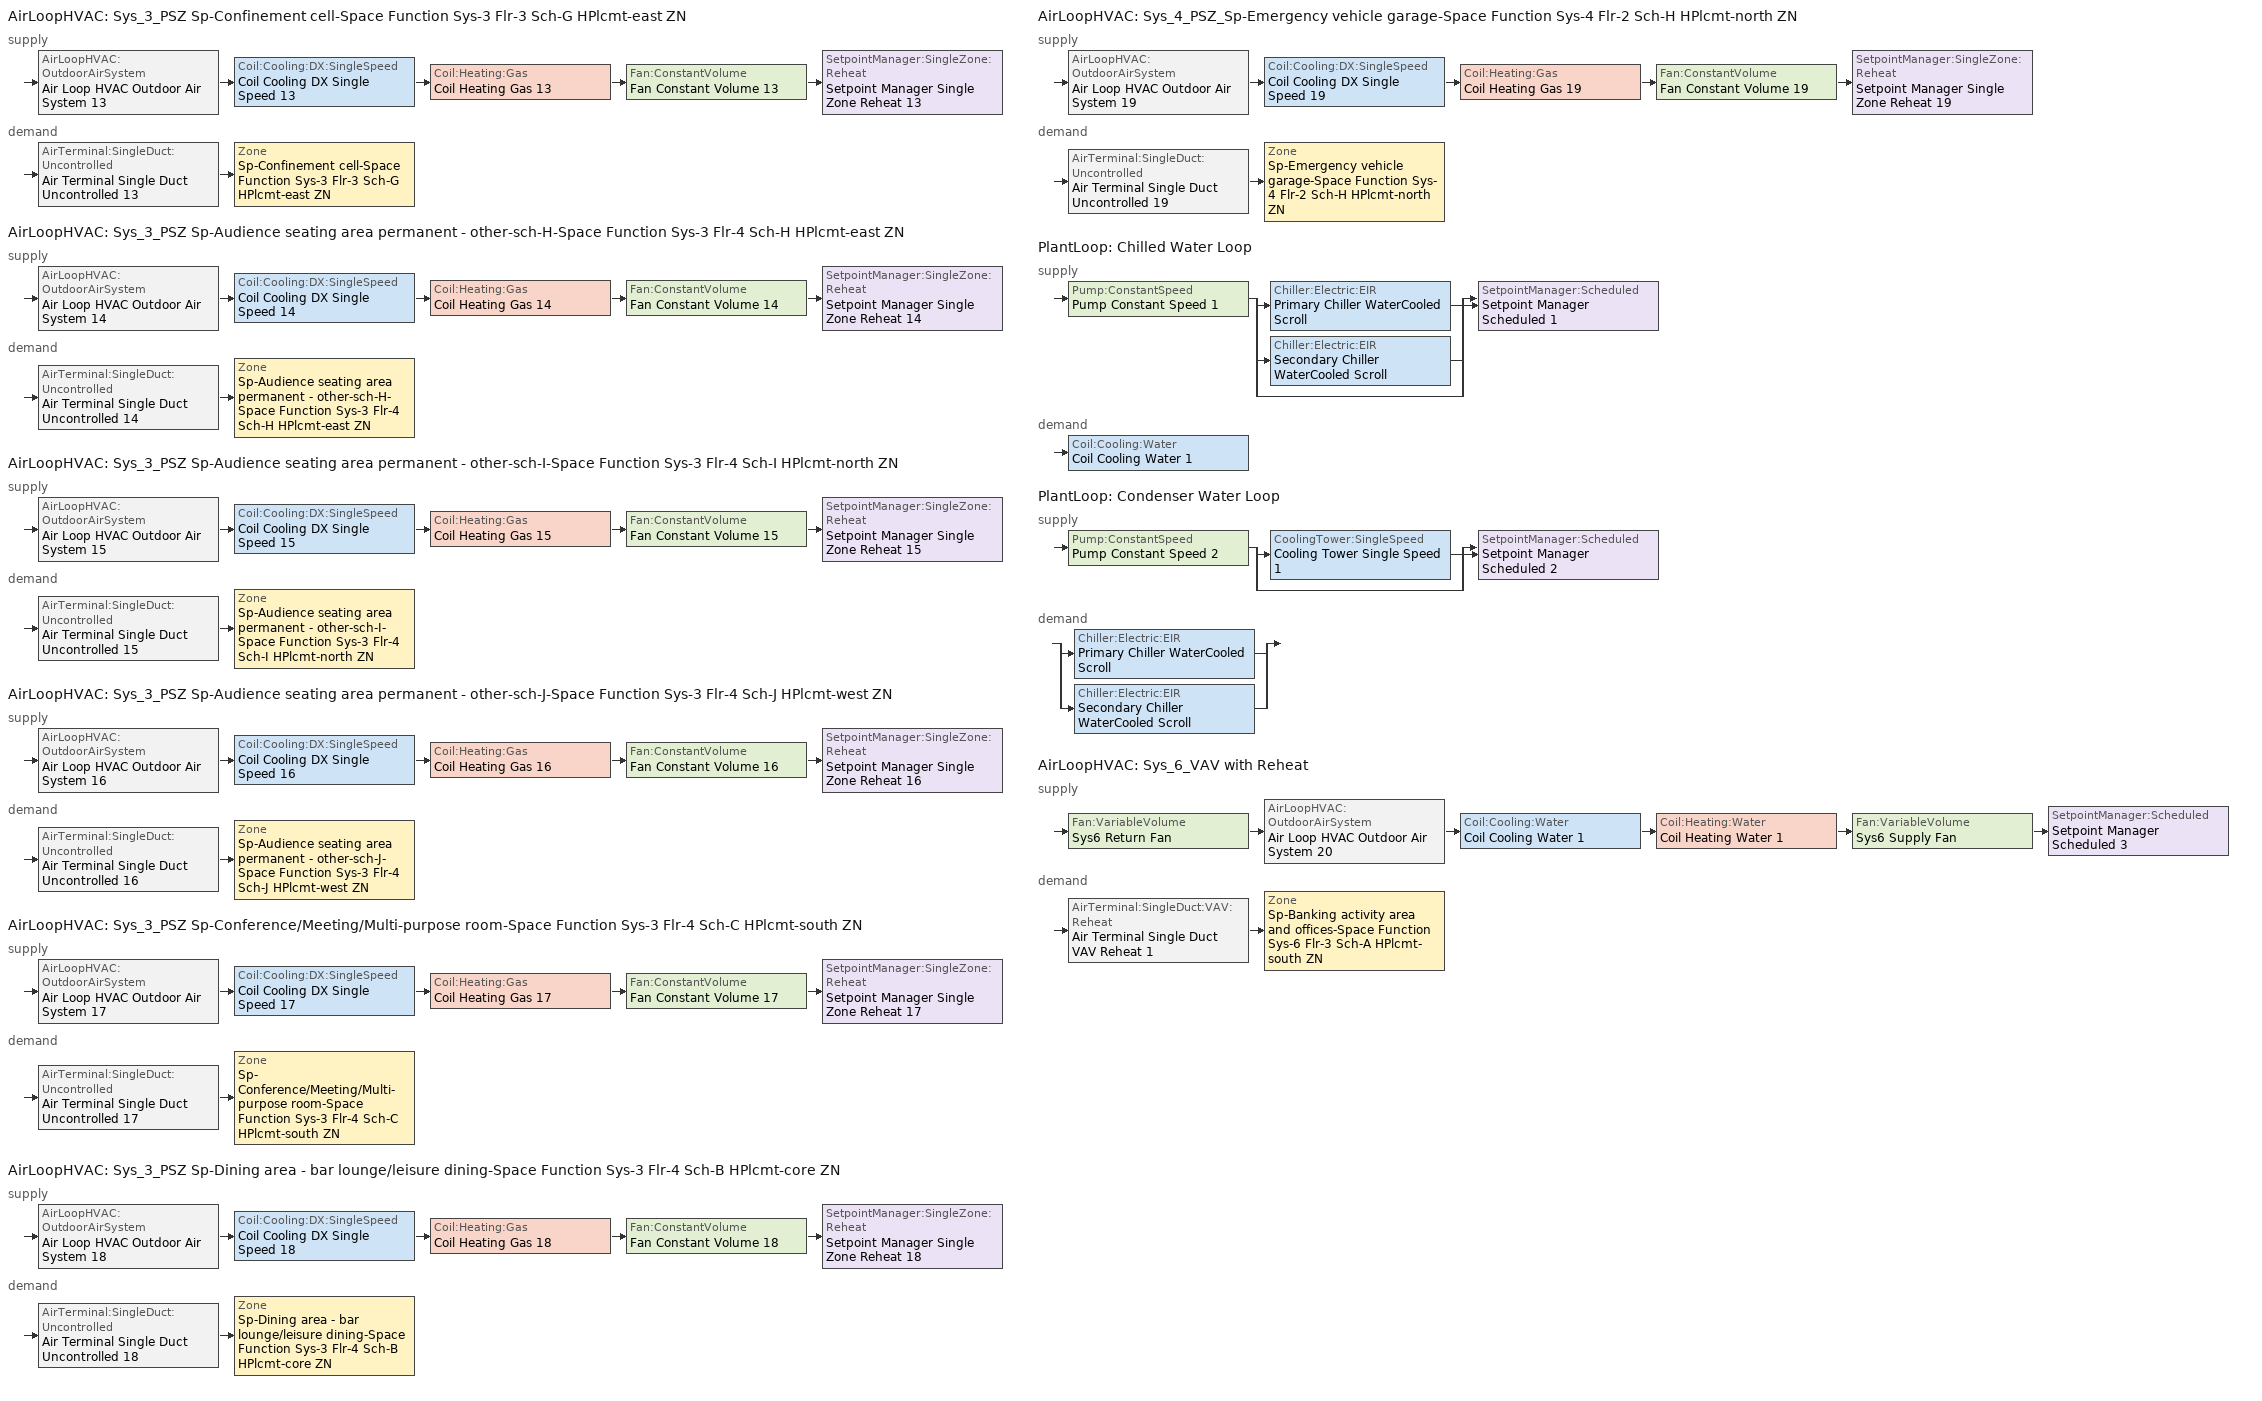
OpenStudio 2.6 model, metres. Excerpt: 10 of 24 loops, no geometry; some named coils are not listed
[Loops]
AirLoopHVAC 'Sys_3_PSZ Sp-Confinement cell-Space Function Sys-3 Flr-3 Sch-G HPlcmt-east ZN'
 supply: AirLoopHVAC:OutdoorAirSystem 'Air Loop HVAC Outdoor Air System 13' > Coil:Cooling:DX:SingleSpeed 'Coil Cooling DX Single Speed 13' > Coil:Heating:Gas 'Coil Heating Gas 13' > Fan:ConstantVolume 'Fan Constant Volume 13' > SetpointManager:SingleZone:Reheat 'Setpoint Manager Single Zone Reheat 13'
 demand: AirTerminal:SingleDuct:Uncontrolled 'Air Terminal Single Duct Uncontrolled 13' > Zone 'Sp-Confinement cell-Space Function Sys-3 Flr-3 Sch-G HPlcmt-east ZN'
AirLoopHVAC 'Sys_3_PSZ Sp-Audience seating area permanent - other-sch-H-Space Function Sys-3 Flr-4 Sch-H HPlcmt-east ZN'
 supply: AirLoopHVAC:OutdoorAirSystem 'Air Loop HVAC Outdoor Air System 14' > Coil:Cooling:DX:SingleSpeed 'Coil Cooling DX Single Speed 14' > Coil:Heating:Gas 'Coil Heating Gas 14' > Fan:ConstantVolume 'Fan Constant Volume 14' > SetpointManager:SingleZone:Reheat 'Setpoint Manager Single Zone Reheat 14'
 demand: AirTerminal:SingleDuct:Uncontrolled 'Air Terminal Single Duct Uncontrolled 14' > Zone 'Sp-Audience seating area permanent - other-sch-H-Space Function Sys-3 Flr-4 Sch-H HPlcmt-east ZN'
AirLoopHVAC 'Sys_3_PSZ Sp-Audience seating area permanent - other-sch-I-Space Function Sys-3 Flr-4 Sch-I HPlcmt-north ZN'
 supply: AirLoopHVAC:OutdoorAirSystem 'Air Loop HVAC Outdoor Air System 15' > Coil:Cooling:DX:SingleSpeed 'Coil Cooling DX Single Speed 15' > Coil:Heating:Gas 'Coil Heating Gas 15' > Fan:ConstantVolume 'Fan Constant Volume 15' > SetpointManager:SingleZone:Reheat 'Setpoint Manager Single Zone Reheat 15'
 demand: AirTerminal:SingleDuct:Uncontrolled 'Air Terminal Single Duct Uncontrolled 15' > Zone 'Sp-Audience seating area permanent - other-sch-I-Space Function Sys-3 Flr-4 Sch-I HPlcmt-north ZN'
AirLoopHVAC 'Sys_3_PSZ Sp-Audience seating area permanent - other-sch-J-Space Function Sys-3 Flr-4 Sch-J HPlcmt-west ZN'
 supply: AirLoopHVAC:OutdoorAirSystem 'Air Loop HVAC Outdoor Air System 16' > Coil:Cooling:DX:SingleSpeed 'Coil Cooling DX Single Speed 16' > Coil:Heating:Gas 'Coil Heating Gas 16' > Fan:ConstantVolume 'Fan Constant Volume 16' > SetpointManager:SingleZone:Reheat 'Setpoint Manager Single Zone Reheat 16'
 demand: AirTerminal:SingleDuct:Uncontrolled 'Air Terminal Single Duct Uncontrolled 16' > Zone 'Sp-Audience seating area permanent - other-sch-J-Space Function Sys-3 Flr-4 Sch-J HPlcmt-west ZN'
AirLoopHVAC 'Sys_3_PSZ Sp-Conference/Meeting/Multi-purpose room-Space Function Sys-3 Flr-4 Sch-C HPlcmt-south ZN'
 supply: AirLoopHVAC:OutdoorAirSystem 'Air Loop HVAC Outdoor Air System 17' > Coil:Cooling:DX:SingleSpeed 'Coil Cooling DX Single Speed 17' > Coil:Heating:Gas 'Coil Heating Gas 17' > Fan:ConstantVolume 'Fan Constant Volume 17' > SetpointManager:SingleZone:Reheat 'Setpoint Manager Single Zone Reheat 17'
 demand: AirTerminal:SingleDuct:Uncontrolled 'Air Terminal Single Duct Uncontrolled 17' > Zone 'Sp-Conference/Meeting/Multi-purpose room-Space Function Sys-3 Flr-4 Sch-C HPlcmt-south ZN'
AirLoopHVAC 'Sys_3_PSZ Sp-Dining area - bar lounge/leisure dining-Space Function Sys-3 Flr-4 Sch-B HPlcmt-core ZN'
 supply: AirLoopHVAC:OutdoorAirSystem 'Air Loop HVAC Outdoor Air System 18' > Coil:Cooling:DX:SingleSpeed 'Coil Cooling DX Single Speed 18' > Coil:Heating:Gas 'Coil Heating Gas 18' > Fan:ConstantVolume 'Fan Constant Volume 18' > SetpointManager:SingleZone:Reheat 'Setpoint Manager Single Zone Reheat 18'
 demand: AirTerminal:SingleDuct:Uncontrolled 'Air Terminal Single Duct Uncontrolled 18' > Zone 'Sp-Dining area - bar lounge/leisure dining-Space Function Sys-3 Flr-4 Sch-B HPlcmt-core ZN'
AirLoopHVAC 'Sys_4_PSZ_Sp-Emergency vehicle garage-Space Function Sys-4 Flr-2 Sch-H HPlcmt-north ZN'
 supply: AirLoopHVAC:OutdoorAirSystem 'Air Loop HVAC Outdoor Air System 19' > Coil:Cooling:DX:SingleSpeed 'Coil Cooling DX Single Speed 19' > Coil:Heating:Gas 'Coil Heating Gas 19' > Fan:ConstantVolume 'Fan Constant Volume 19' > SetpointManager:SingleZone:Reheat 'Setpoint Manager Single Zone Reheat 19'
 demand: AirTerminal:SingleDuct:Uncontrolled 'Air Terminal Single Duct Uncontrolled 19' > Zone 'Sp-Emergency vehicle garage-Space Function Sys-4 Flr-2 Sch-H HPlcmt-north ZN'
PlantLoop 'Chilled Water Loop'
 supply: Pump:ConstantSpeed 'Pump Constant Speed 1' > split
  | Chiller:Electric:EIR 'Primary Chiller WaterCooled Scroll'
  | Chiller:Electric:EIR 'Secondary Chiller WaterCooled Scroll'
  | bypass
  join > SetpointManager:Scheduled 'Setpoint Manager Scheduled 1'
 demand: Coil:Cooling:Water 'Coil Cooling Water 1'
PlantLoop 'Condenser Water Loop'
 supply: Pump:ConstantSpeed 'Pump Constant Speed 2' > split
  | CoolingTower:SingleSpeed 'Cooling Tower Single Speed 1'
  | bypass
  join > SetpointManager:Scheduled 'Setpoint Manager Scheduled 2'
 demand: split
  | Chiller:Electric:EIR 'Primary Chiller WaterCooled Scroll'
  | Chiller:Electric:EIR 'Secondary Chiller WaterCooled Scroll'
AirLoopHVAC 'Sys_6_VAV with Reheat'
 supply: Fan:VariableVolume 'Sys6 Return Fan' > AirLoopHVAC:OutdoorAirSystem 'Air Loop HVAC Outdoor Air System 20' > Coil:Cooling:Water 'Coil Cooling Water 1' > Coil:Heating:Water 'Coil Heating Water 1' > Fan:VariableVolume 'Sys6 Supply Fan' > SetpointManager:Scheduled 'Setpoint Manager Scheduled 3'
 demand: AirTerminal:SingleDuct:VAV:Reheat 'Air Terminal Single Duct VAV Reheat 1' > Zone 'Sp-Banking activity area and offices-Space Function Sys-6 Flr-3 Sch-A HPlcmt-south ZN'
[Sizing:Zone] Zone Cooling Design Supply Air Temperature Input Method=SupplyAirTemperature; Zone Cooling Design Supply Air Temperature {C}=13; Zone Cooling Design Supply Air Temperature Difference {deltaC}=11.11; Zone Heating Design Supply Air Temperature Input Method=SupplyAirTemperature; Zone Heating Design Supply Air Temperature {C}=43; Zone Heating Design Supply Air Temperature Difference {deltaC}=11.11; Zone Cooling Design Supply Air Humidity Ratio {kg-H2O/kg-air}=0.0085; Zone Heating Design Supply Air Humidity Ratio {kg-H2O/kg-air}=0.008; Zone Heating Sizing Factor=1.3; Zone Cooling Sizing Factor=1.1; Cooling Design Air Flow Method=DesignDay; Heating Design Air Flow Method=DesignDay; Account for Dedicated Outdoor Air System=No; Dedicated Outdoor Air System Control Strategy=NeutralSupplyAir; Dedicated Outdoor Air Low Setpoint Temperature for Design {C}=autosize; Dedicated Outdoor Air High Setpoint Temperature for Design {C}=autosize
Sp-Confinement cell-Space Function Sys-3 Flr-3 Sch-G HPlcmt-east ZN; Sp-Audience seating area permanent - other-sch-H-Space Function Sys-3 Flr-4 Sch-H HPlcmt-east ZN; Sp-Audience seating area permanent - other-sch-I-Space Function Sys-3 Flr-4 Sch-I HPlcmt-north ZN; Sp-Audience seating area permanent - other-sch-J-Space Function Sys-3 Flr-4 Sch-J HPlcmt-west ZN; Sp-Conference/Meeting/Multi-purpose room-Space Function Sys-3 Flr-4 Sch-C HPlcmt-south ZN; Sp-Dining area - bar lounge/leisure dining-Space Function Sys-3 Flr-4 Sch-B HPlcmt-core ZN; Sp-Emergency vehicle garage-Space Function Sys-4 Flr-2 Sch-H HPlcmt-north ZN; Sp-Banking activity area and offices-Space Function Sys-6 Flr-3 Sch-A HPlcmt-south ZN
[Zone equipment]
Sp-Confinement cell-Space Function Sys-3 Flr-3 Sch-G HPlcmt-east ZN: Air Terminal Single Duct Uncontrolled 13, Zone HVAC Baseboard Convective Water 13
Sp-Audience seating area permanent - other-sch-H-Space Function Sys-3 Flr-4 Sch-H HPlcmt-east ZN: Air Terminal Single Duct Uncontrolled 14, Zone HVAC Baseboard Convective Water 14
Sp-Audience seating area permanent - other-sch-I-Space Function Sys-3 Flr-4 Sch-I HPlcmt-north ZN: Air Terminal Single Duct Uncontrolled 15, Zone HVAC Baseboard Convective Water 15
Sp-Audience seating area permanent - other-sch-J-Space Function Sys-3 Flr-4 Sch-J HPlcmt-west ZN: Air Terminal Single Duct Uncontrolled 16, Zone HVAC Baseboard Convective Water 16
Sp-Conference/Meeting/Multi-purpose room-Space Function Sys-3 Flr-4 Sch-C HPlcmt-south ZN: Air Terminal Single Duct Uncontrolled 17, Zone HVAC Baseboard Convective Water 17
Sp-Dining area - bar lounge/leisure dining-Space Function Sys-3 Flr-4 Sch-B HPlcmt-core ZN: Air Terminal Single Duct Uncontrolled 18, Zone HVAC Baseboard Convective Water 18
Sp-Emergency vehicle garage-Space Function Sys-4 Flr-2 Sch-H HPlcmt-north ZN: Air Terminal Single Duct Uncontrolled 19, Zone HVAC Baseboard Convective Water 19
Sp-Banking activity area and offices-Space Function Sys-6 Flr-3 Sch-A HPlcmt-south ZN: Air Terminal Single Duct VAV Reheat 1, Zone HVAC Baseboard Convective Water 20
[PlantLoop] Glycol Concentration=0; Plant Loop Volume {m3}=Autocalculate; Load Distribution Scheme=Optimal
Chilled Water Loop; Condenser Water Loop
[Sizing:Plant] Loop Design Temperature Difference {deltaC}=6; Sizing Option=NonCoincident; Zone Timesteps in Averaging Window=1; Coincident Sizing Factor Mode=None
Name | Loop Type | Design Loop Exit Temperature {C}
Chilled Water Loop | Cooling | 7
Condenser Water Loop | Condenser | 29
[AirLoopHVAC] Availability Schedule=Always On Discrete; Design Supply Air Flow Rate {m3/s}=AutoSize
Sys_3_PSZ Sp-Confinement cell-Space Function Sys-3 Flr-3 Sch-G HPlcmt-east ZN; Sys_3_PSZ Sp-Audience seating area permanent - other-sch-H-Space Function Sys-3 Flr-4 Sch-H HPlcmt-east ZN; Sys_3_PSZ Sp-Audience seating area permanent - other-sch-I-Space Function Sys-3 Flr-4 Sch-I HPlcmt-north ZN; Sys_3_PSZ Sp-Audience seating area permanent - other-sch-J-Space Function Sys-3 Flr-4 Sch-J HPlcmt-west ZN; Sys_3_PSZ Sp-Conference/Meeting/Multi-purpose room-Space Function Sys-3 Flr-4 Sch-C HPlcmt-south ZN; Sys_3_PSZ Sp-Dining area - bar lounge/leisure dining-Space Function Sys-3 Flr-4 Sch-B HPlcmt-core ZN; Sys_4_PSZ_Sp-Emergency vehicle garage-Space Function Sys-4 Flr-2 Sch-H HPlcmt-north ZN; Sys_6_VAV with Reheat
[Sizing:System] Type of Load to Size On=Sensible; Design Outdoor Air Flow Rate {m3/s}=Autosize; Preheat Design Temperature {C}=7; Preheat Design Humidity Ratio {kg-H2O/kg-Air}=0.008; Precool Design Humidity Ratio {kg-H2O/kg-Air}=0.008; Central Cooling Design Supply Air Temperature {C}=13; Sizing Option=NonCoincident; 100% Outdoor Air in Cooling=No; 100% Outdoor Air in Heating=No; Central Cooling Design Supply Air Humidity Ratio {kg-H2O/kg-Air}=0.0085; Central Heating Design Supply Air Humidity Ratio {kg-H2O/kg-Air}=0.008; Cooling Design Air Flow Method=DesignDay; Cooling Design Air Flow Rate {m3/s}=0; Heating Design Air Flow Method=DesignDay; Heating Design Air Flow Rate {m3/s}=0; System Outdoor Air Method=ZoneSum; Zone Maximum Outdoor Air Fraction=1; Cooling Supply Air Flow Rate Per Floor Area {m3/s-m2}=0.00996765; Cooling Fraction of Autosized Cooling Supply Air Flow Rate=1; Cooling Supply Air Flow Rate Per Unit Cooling Capacity {m3/s-W}=3.94755e-05; Heating Supply Air Flow Rate Per Floor Area {m3/s-m2}=0.00996765; Heating Fraction of Autosized Heating Supply Air Flow Rate=1; Heating Fraction of Autosized Cooling Supply Air Flow Rate=1; Heating Supply Air Flow Rate Per Unit Heating Capacity {m3/s-W}=3.15882e-05; Cooling Design Capacity Method=CoolingDesignCapacity; Cooling Design Capacity {W}=autosize; Cooling Design Capacity Per Floor Area {W/m2}=234.7; Fraction of Autosized Cooling Design Capacity=1; Heating Design Capacity Method=HeatingDesignCapacity; Heating Design Capacity {W}=autosize; Heating Design Capacity Per Floor Area {W/m2}=157; Fraction of Autosized Heating Design Capacity=1; Central Cooling Capacity Control Method=OnOff
Name | Minimum System Air Flow Ratio | Precool Design Temperature {C} | Central Heating Design Supply Air Temperature {C}
Sys_3_PSZ Sp-Confinement cell-Space Function Sys-3 Flr-3 Sch-G HPlcmt-east ZN; Sys_3_PSZ Sp-Audience seating area permanent - other-sch-H-Space Function Sys-3 Flr-4 Sch-H HPlcmt-east ZN; Sys_3_PSZ Sp-Audience seating area permanent - other-sch-I-Space Function Sys-3 Flr-4 Sch-I HPlcmt-north ZN; Sys_3_PSZ Sp-Audience seating area permanent - other-sch-J-Space Function Sys-3 Flr-4 Sch-J HPlcmt-west ZN; Sys_3_PSZ Sp-Conference/Meeting/Multi-purpose room-Space Function Sys-3 Flr-4 Sch-C HPlcmt-south ZN; Sys_3_PSZ Sp-Dining area - bar lounge/leisure dining-Space Function Sys-3 Flr-4 Sch-B HPlcmt-core ZN; Sys_4_PSZ_Sp-Emergency vehicle garage-Space Function Sys-4 Flr-2 Sch-H HPlcmt-north ZN | 1 | 13 | 43
Sys_6_VAV with Reheat | 0.3 | 12.8 | 13.1
[Fan:ConstantVolume] Availability Schedule=Always On Discrete; Maximum Flow Rate {m3/s}=AutoSize
Fan Constant Volume 13; Fan Constant Volume 14; Fan Constant Volume 15; Fan Constant Volume 16; Fan Constant Volume 17; Fan Constant Volume 18; Fan Constant Volume 19
[Coil:Heating:Gas] Availability Schedule=Always On Discrete; Gas Burner Efficiency=0.8; Nominal Capacity {W}=AutoSize; Parasitic Electric Load {W}=0; Parasitic Gas Load {W}=0
Coil Heating Gas 13; Coil Heating Gas 14; Coil Heating Gas 15; Coil Heating Gas 16; Coil Heating Gas 17; Coil Heating Gas 18; Coil Heating Gas 19
[Coil:Cooling:DX:SingleSpeed] Availability Schedule=Always On Discrete; Rated Total Cooling Capacity {W}=autosize; Rated Sensible Heat Ratio=autosize; Rated COP {W/W}=3; Rated Air Flow Rate {m3/s}=autosize; Rated Evaporator Fan Power Per Volume Flow Rate {W/(m3/s)}=773.3; Condenser Type=AirCooled; Evaporative Condenser Effectiveness=0; Evaporative Condenser Air Flow Rate {m3/s}=Autosize; Evaporative Condenser Pump Rated Power Consumption {W}=Autosize; Crankcase Heater Capacity {W}=0; Maximum Outdoor Dry-Bulb Temperature for Crankcase Heater Operation {C}=0; Basin Heater Capacity {W/K}=0; Basin Heater Setpoint Temperature {C}=10
Name | Total Cooling Capacity Function of Temperature Curve | Total Cooling Capacity Function of Flow Fraction Curve | Energy Input Ratio Function of Temperature Curve | Energy Input Ratio Function of Flow Fraction Curve | Part Load Fraction Correlation Curve
Coil Cooling DX Single Speed 13 | Curve Biquadratic 25 | Curve Quadratic 37 | Curve Biquadratic 26 | Curve Quadratic 38 | Curve Quadratic 39
Coil Cooling DX Single Speed 14 | Curve Biquadratic 27 | Curve Quadratic 40 | Curve Biquadratic 28 | Curve Quadratic 41 | Curve Quadratic 42
Coil Cooling DX Single Speed 15 | Curve Biquadratic 29 | Curve Quadratic 43 | Curve Biquadratic 30 | Curve Quadratic 44 | Curve Quadratic 45
Coil Cooling DX Single Speed 16 | Curve Biquadratic 31 | Curve Quadratic 46 | Curve Biquadratic 32 | Curve Quadratic 47 | Curve Quadratic 48
Coil Cooling DX Single Speed 17 | Curve Biquadratic 33 | Curve Quadratic 49 | Curve Biquadratic 34 | Curve Quadratic 50 | Curve Quadratic 51
Coil Cooling DX Single Speed 18 | Curve Biquadratic 35 | Curve Quadratic 52 | Curve Biquadratic 36 | Curve Quadratic 53 | Curve Quadratic 54
Coil Cooling DX Single Speed 19 | Curve Biquadratic 37 | Curve Quadratic 55 | Curve Biquadratic 38 | Curve Quadratic 56 | Curve Cubic 1
[Controller:OutdoorAir] Minimum Outdoor Air Flow Rate {m3/s}=autosize; Maximum Outdoor Air Flow Rate {m3/s}=Autosize; Economizer Control Type=NoEconomizer; Economizer Control Action Type=ModulateFlow; Economizer Maximum Limit Dry-Bulb Temperature {C}=28; Economizer Maximum Limit Enthalpy {J/kg}=64000; Economizer Minimum Limit Dry-Bulb Temperature {C}=-100; Lockout Type=NoLockout; Minimum Limit Type=FixedMinimum; High Humidity Control=No; Heat Recovery Bypass Control Type=BypassWhenWithinEconomizerLimits
Name | Controller Mechanical Ventilation
Controller Outdoor Air 13 | Controller Mechanical Ventilation 13
Controller Outdoor Air 14 | Controller Mechanical Ventilation 14
Controller Outdoor Air 15 | Controller Mechanical Ventilation 15
Controller Outdoor Air 16 | Controller Mechanical Ventilation 16
Controller Outdoor Air 17 | Controller Mechanical Ventilation 17
Controller Outdoor Air 18 | Controller Mechanical Ventilation 18
Controller Outdoor Air 19 | Controller Mechanical Ventilation 19
Controller Outdoor Air 20 | Controller Mechanical Ventilation 20
[Controller:MechanicalVentilation] Availability Schedule=Always On Discrete; System Outdoor Air Method=ZoneSum
Controller Mechanical Ventilation 13; Controller Mechanical Ventilation 14; Controller Mechanical Ventilation 15; Controller Mechanical Ventilation 16; Controller Mechanical Ventilation 17; Controller Mechanical Ventilation 18; Controller Mechanical Ventilation 19; Controller Mechanical Ventilation 20
[AirLoopHVAC:OutdoorAirSystem]
Name | Controller
Air Loop HVAC Outdoor Air System 13 | Controller Outdoor Air 13
Air Loop HVAC Outdoor Air System 14 | Controller Outdoor Air 14
Air Loop HVAC Outdoor Air System 15 | Controller Outdoor Air 15
Air Loop HVAC Outdoor Air System 16 | Controller Outdoor Air 16
Air Loop HVAC Outdoor Air System 17 | Controller Outdoor Air 17
Air Loop HVAC Outdoor Air System 18 | Controller Outdoor Air 18
Air Loop HVAC Outdoor Air System 19 | Controller Outdoor Air 19
Air Loop HVAC Outdoor Air System 20 | Controller Outdoor Air 20
[SetpointManager:SingleZone:Reheat] Minimum Supply Air Temperature {C}=13; Maximum Supply Air Temperature {C}=43
Name | Control Zone
Setpoint Manager Single Zone Reheat 13 | Sp-Confinement cell-Space Function Sys-3 Flr-3 Sch-G HPlcmt-east ZN
Setpoint Manager Single Zone Reheat 14 | Sp-Audience seating area permanent - other-sch-H-Space Function Sys-3 Flr-4 Sch-H HPlcmt-east ZN
Setpoint Manager Single Zone Reheat 15 | Sp-Audience seating area permanent - other-sch-I-Space Function Sys-3 Flr-4 Sch-I HPlcmt-north ZN
Setpoint Manager Single Zone Reheat 16 | Sp-Audience seating area permanent - other-sch-J-Space Function Sys-3 Flr-4 Sch-J HPlcmt-west ZN
Setpoint Manager Single Zone Reheat 17 | Sp-Conference/Meeting/Multi-purpose room-Space Function Sys-3 Flr-4 Sch-C HPlcmt-south ZN
Setpoint Manager Single Zone Reheat 18 | Sp-Dining area - bar lounge/leisure dining-Space Function Sys-3 Flr-4 Sch-B HPlcmt-core ZN
Setpoint Manager Single Zone Reheat 19 | Sp-Emergency vehicle garage-Space Function Sys-4 Flr-2 Sch-H HPlcmt-north ZN
[AirTerminal:SingleDuct:Uncontrolled] Availability Schedule=Always On Discrete; Maximum Air Flow Rate {m3/s}=AutoSize
Air Terminal Single Duct Uncontrolled 13; Air Terminal Single Duct Uncontrolled 14; Air Terminal Single Duct Uncontrolled 15; Air Terminal Single Duct Uncontrolled 16; Air Terminal Single Duct Uncontrolled 17; Air Terminal Single Duct Uncontrolled 18; Air Terminal Single Duct Uncontrolled 19
[Pump:ConstantSpeed] Rated Flow Rate {m3/s}=autosize; Rated Pump Head {Pa}=179352; Rated Power Consumption {W}=autosize; Motor Efficiency=0.9; Fraction of Motor Inefficiencies to Fluid Stream=0; Pump Control Type=Intermittent; Design Power Sizing Method=PowerPerFlowPerPressure; Design Electric Power per Unit Flow Rate {W/(m3/s)}=348701.1; Design Shaft Power per Unit Flow Rate per Unit Head {W-s/m3-Pa}=1.28205
Pump Constant Speed 1; Pump Constant Speed 2
[Chiller:Electric:EIR] Reference Capacity {W}=Autosize; Reference COP {W/W}=5.5; Condenser Type=WaterCooled; Design Heat Recovery Water Flow Rate {m3/s}=0; Sizing Factor=1; Basin Heater Capacity {W/K}=0; Basin Heater Setpoint Temperature {C}=10
Name | Cooling Capacity Function of Temperature Curve | Electric Input to Cooling Output Ratio Function of Temperature Curve | Electric Input to Cooling Output Ratio Function of Part Load Ratio Curve
Primary Chiller WaterCooled Scroll | Curve Biquadratic 39 | Curve Biquadratic 40 | Curve Quadratic 57
Secondary Chiller WaterCooled Scroll | Curve Biquadratic 41 | Curve Biquadratic 42 | Curve Quadratic 58
[SetpointManager:Scheduled] Control Variable=Temperature
Name | Schedule
Setpoint Manager Scheduled 1 | CHW Temp
Setpoint Manager Scheduled 2 | CW Temp
Setpoint Manager Scheduled 3 | Supply Air Temp
[CoolingTower:SingleSpeed]
Cooling Tower Single Speed 1: Design Water Flow Rate {m3/s}=autosize; Design Air Flow Rate {m3/s}=autosize; Fan Power at Design Air Flow Rate {W}=autosize; U-Factor Times Area Value at Design Air Flow Rate {W/K}=autosize; Air Flow Rate in Free Convection Regime {m3/s}=autosize; U-Factor Times Area Value at Free Convection Air Flow Rate {W/K}=autosize; Performance Input Method=UFactorTimesAreaAndDesignWaterFlowRate; Free Convection Capacity {W}=0; Basin Heater Capacity {W/K}=0; Evaporation Loss Mode=LossFactor; Evaporation Loss Factor {percent/K}=0.2; Drift Loss Percent {percent}=0.008; Blowdown Calculation Mode=ConcentrationRatio; Blowdown Concentration Ratio=3; Capacity Control=FanCycling; Number of Cells=1; Cell Control=MinimalCell; Cell Minimum  Water Flow Rate Fraction=0.33; Cell Maximum Water Flow Rate Fraction=2.5; Sizing Factor=1; Free Convection Air Flow Rate Sizing Factor=0.1; Free Convection U-Factor Times Area Value Sizing Factor=0.1; Heat Rejection Capacity and Nominal Capacity Sizing Ratio=1.25; Free Convection Nominal Capacity Sizing Factor=0.1; Design Inlet Air Dry-Bulb Temperature {C}=35; Design Inlet Air Wet-Bulb Temperature {C}=24; Design Approach Temperature {deltaC}=5; Design Range Temperature {deltaC}=6
[Fan:VariableVolume] Availability Schedule=Always On Discrete; Fan Efficiency=0.6045; Pressure Rise {Pa}=1017.592; Maximum Flow Rate {m3/s}=Autosize; Fan Power Minimum Flow Rate Input Method=FixedFlowRate; Fan Power Minimum Flow Fraction=0; Fan Power Minimum Air Flow Rate {m3/s}=0; Motor Efficiency=0.93; Motor In Airstream Fraction=1; Fan Power Coefficient 1=0.0407599; Fan Power Coefficient 2=0.088045; Fan Power Coefficient 3=-0.0729261; Fan Power Coefficient 4=0.94374; Fan Power Coefficient 5=0
Sys6 Supply Fan; Sys6 Return Fan
[Coil:Cooling:Water]
Coil Cooling Water 1: Availability Schedule=Always On Discrete
[Controller:WaterCoil]
Controller Water Coil 2: Water Coil=Coil Cooling Water 1; Action=Reverse; Minimum Actuated Flow {m3/s}=0
[AirTerminal:SingleDuct:VAV:Reheat]
Air Terminal Single Duct VAV Reheat 1: Availability Schedule=Always On Discrete; Maximum Air Flow Rate {m3/s}=AutoSize; Zone Minimum Air Flow Input Method=Constant; Constant Minimum Air Flow Fraction=0.3; Fixed Minimum Air Flow Rate {m3/s}=3.75; Reheat Coil=Coil Heating Water 2; Maximum Hot Water or Steam Flow Rate {m3/s}=AutoSize; Minimum Hot Water or Steam Flow Rate {m3/s}=0; Convergence Tolerance=0.001; Damper Heating Action=Normal; Maximum Flow per Zone Floor Area During Reheat {m3/s-m2}=AutoSize; Maximum Flow Fraction During Reheat=AutoSize; Maximum Reheat Air Temperature {C}=43; Control For Outdoor Air=No
[Schedule:Ruleset]
Name | Default Day Schedule
CHW Temp | Schedule Day 3
CW Temp | Schedule Day 4
Supply Air Temp | Supply Air Temp Default
[Schedule:Day]
Schedule Day 3; wkdCHW Temp 1; satCHW Temp 1; sunCHW Temp 1: 1, 0, 7, 2, 0, 7, 3, 0, 7, 4, 0, 7, 5, 0, 7, 6, 0, 7, 7, 0, 7, 8, 0, 7, 9, 0, 7, 10, 0, 7, 11, 0, 7, 12, 0, 7, 13, 0, 7, 14, 0, 7, 15, 0, 7, 16, 0, 7, 17, 0, 7, 18, 0, 7, 19, 0, 7, 20, 0, 7, 21, 0, 7, 22, 0, 7, 23, 0, 7, 24, 0, 7
Schedule Day 4; wkdCW Temp 1; satCW Temp 1; sunCW Temp 1: 1, 0, 29, 2, 0, 29, 3, 0, 29, 4, 0, 29, 5, 0, 29, 6, 0, 29, 7, 0, 29, 8, 0, 29, 9, 0, 29, 10, 0, 29, 11, 0, 29, 12, 0, 29, 13, 0, 29, 14, 0, 29, 15, 0, 29, 16, 0, 29, 17, 0, 29, 18, 0, 29, 19, 0, 29, 20, 0, 29, 21, 0, 29, 22, 0, 29, 23, 0, 29, 24, 0, 29
Supply Air Temp Default: 24, 0, 13
[Schedule:Rule] Date Specification Type=DateRange; Start Month=1; Start Day=1; End Month=12; End Day=31
Name | Schedule Ruleset | Rule Order | Day Schedule | Apply Sunday | Apply Monday | Apply Tuesday | Apply Wednesday | Apply Thursday | Apply Friday | Apply Saturday
wkdCHW Temp rule | CHW Temp | 2 | wkdCHW Temp 1 | No | Yes | Yes | Yes | Yes | Yes | No
satCHW Temprule | CHW Temp | 1 | satCHW Temp 1 | No | No | No | No | No | No | Yes
sunCHW Temprule | CHW Temp | 0 | sunCHW Temp 1 | Yes | No | No | No | No | No | No
wkdCW Temp rule | CW Temp | 2 | wkdCW Temp 1 | No | Yes | Yes | Yes | Yes | Yes | No
satCW Temprule | CW Temp | 1 | satCW Temp 1 | No | No | No | No | No | No | Yes
sunCW Temprule | CW Temp | 0 | sunCW Temp 1 | Yes | No | No | No | No | No | No
[Schedule:Constant]
Always On Discrete: Value=1
[Curve:Biquadratic]
Name | Coefficient1 Constant | Coefficient2 x | Coefficient3 x**2 | Coefficient4 y | Coefficient5 y**2 | Coefficient6 x*y | Minimum Value of x | Maximum Value of x | Minimum Value of y | Maximum Value of y
Curve Biquadratic 25; Curve Biquadratic 27; Curve Biquadratic 29; Curve Biquadratic 31; Curve Biquadratic 33; Curve Biquadratic 35 | 0.942588 | 0.00954335 | 0.00068377 | -0.0110427 | 5.249e-06 | -9.72e-06 | 17 | 22 | 13 | 46
Curve Biquadratic 26; Curve Biquadratic 28; Curve Biquadratic 30; Curve Biquadratic 32; Curve Biquadratic 34; Curve Biquadratic 36 | 0.342414 | 0.034885 | -0.0006237 | 0.00497722 | 0.000437951 | -0.000728028 | 17 | 22 | 13 | 46
Curve Biquadratic 37 | 0.867905 | 0.0142459 | 0.000554364 | -0.00755748 | 3.3048e-05 | -0.000191808 | 13 | 24 | 24 | 46
Curve Biquadratic 38 | 0.116936 | 0.0284933 | -0.000411156 | 0.0214108 | 0.000161028 | -0.000679104 | 13 | 24 | 24 | 46
Curve Biquadratic 39; Curve Biquadratic 41 | 1.02152 | 0.0370359 | 0.000233248 | -0.00389405 | -6.52536e-05 | -0.000268045 | 5 | 10 | 24 | 35
Curve Biquadratic 40; Curve Biquadratic 42 | 0.701769 | -0.00452016 | 0.00053311 | -0.00549821 | 0.000544579 | -0.000729032 | 5 | 10 | 24 | 35
[Curve:Quadratic]
Name | Coefficient1 Constant | Coefficient2 x | Coefficient3 x**2 | Minimum Value of x | Maximum Value of x
Curve Quadratic 37; Curve Quadratic 40; Curve Quadratic 43; Curve Quadratic 46; Curve Quadratic 49; Curve Quadratic 52 | 0.8 | 0.2 | 0 | 0.5 | 1.5
Curve Quadratic 38; Curve Quadratic 41; Curve Quadratic 44; Curve Quadratic 47; Curve Quadratic 50; Curve Quadratic 53 | 1.1552 | -0.1808 | 0.0256 | 0.5 | 1.5
Curve Quadratic 39; Curve Quadratic 42; Curve Quadratic 45; Curve Quadratic 48; Curve Quadratic 51; Curve Quadratic 54 | 0.85 | 0.15 | 0 | 0 | 1
Curve Quadratic 55; Curve Quadratic 56 | 1 | 0 | 0 | 0 | 1
Curve Quadratic 57; Curve Quadratic 58 | 0.0636912 | 0.584888 | 0.352803 | 0 | 1
[Curve:Cubic]
Curve Cubic 1: Coefficient1 Constant=0.0277; Coefficient2 x=4.9151; Coefficient3 x**2=-8.184; Coefficient4 x**3=4.2702; Minimum Value of x=0.7; Maximum Value of x=1
